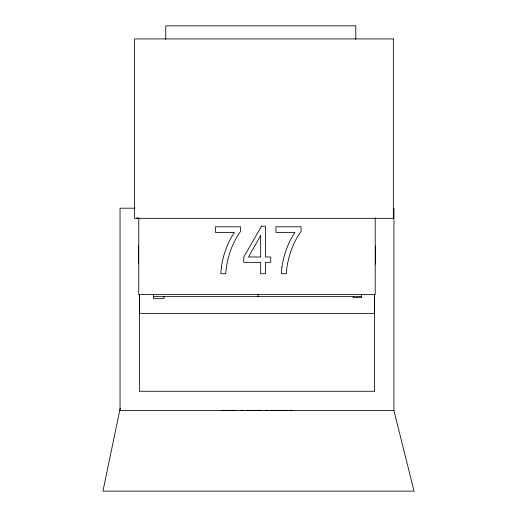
<?xml version="1.0" encoding="UTF-8"?>
<svg xmlns="http://www.w3.org/2000/svg" width="517" height="517" viewBox="0 0 517 517"><rect width="100%" height="100%" fill="white"/><g stroke="black" fill="none" stroke-linecap="round" stroke-linejoin="round"><path stroke-width="0.78" d="M120.228 408.178L102.928 491.15L414.072 491.15L393.935 410.595L393.935 208.202M134.866 208.202L120.047 208.202L120.047 410.595L393.935 410.595M153.517 296.635L361.364 296.635M139.377 313.541L374.605 313.541M221.858 410.356L236.431 410.356M240.87 410.356L243.462 410.356M246.874 410.356L261.628 410.356M265.331 410.356L267.922 410.356M270.139 410.356L287.484 410.356M289.798 410.356L292.389 410.356M136.656 217.864L138.763 218.336M375.458 246.073L375.458 264.019M375.213 217.89L375.213 294.619L138.763 294.619L138.763 217.89M374.605 294.251L374.605 391.266L139.377 391.266L139.377 294.251M374.463 294.703L374.463 313.192M361.364 294.619L361.364 297.637L353.266 297.637L353.266 296.131M355.786 39.279L355.786 25.85L165.77 25.85L165.77 39.279M257.964 294.619L257.964 296.635M163.96 296.228L163.96 298.645L153.517 298.645L153.517 294.619M139.512 294.703L139.512 313.192M138.524 245.362L138.524 263.308M221.341 267.25L220.817 273.706L225.716 273.706C226.814 258.649 231.726 243.656 240.56 231.338L240.56 226.801L215.369 226.801L215.369 232.411L234.401 232.411C227.338 242.777 223.202 254.9 221.341 267.25M281.894 267.25L281.371 273.706L286.269 273.706C287.368 258.649 292.279 243.656 301.114 231.338L301.114 226.801L275.929 226.801L275.929 232.411L294.955 232.411C287.891 242.777 283.755 254.9 281.894 267.25M260.658 235.552L248.483 256.981L260.658 256.981L260.658 235.552M261.531 226.188L243.772 256.981L243.772 262.332L260.658 262.332L260.658 273.706L265.454 273.706L265.454 262.332L270.74 262.332L270.74 256.981L265.454 256.981L265.454 226.188L261.531 226.188M393.34 38.924L134.549 38.924L134.549 218.336L393.34 218.336L393.34 38.924"/></g></svg>
